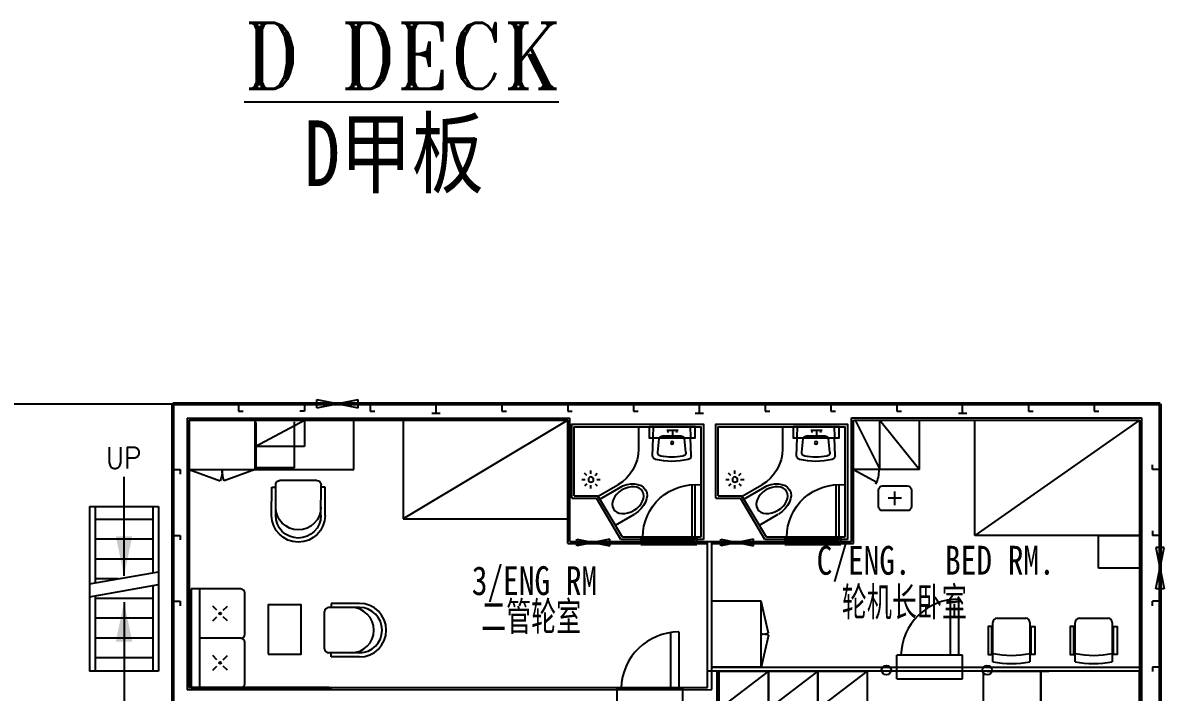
# Model space of a CAD drawing. Header units: millimetres. Extents: x -1838618 to -1600818, y -1770412 to -1553248.
# Drawn here: x -1664311 to -1650438, y -1679451 to -1671317 of the extents above; entities that cross this region are included whole.
import ezdxf
from ezdxf.enums import TextEntityAlignment as Align

# ---------------------------------------------------------------- set-up
doc = ezdxf.new("R2010")
doc.units = ezdxf.units.MM
doc.header["$LTSCALE"] = 100
for name, pattern in [('ACAD_ISO04W100', [30, 24, -3, 0, -3]), ('CENTER2', [28.575, 19.05, -3.175, 3.175, -3.175]), ('DASHEDSS', [0.175, 0.125, -0.05]), ('HIDDEN', [9.525, 6.35, -3.175])]:
    doc.linetypes.add(name, pattern=pattern)
for name, color, linetype in [('FUN', 3, 'Continuous'), ('Furniture', 3, 'Continuous'), ('LIN', 132, 'Continuous'), ('TOITOR', 6, 'Continuous'), ('图层2', 2, 'Continuous')]:
    doc.layers.add(name, color=color, linetype=linetype)
doc.styles.add('HZ', font='romans.shx', dxfattribs={"width": 0.8, "height": 4, "bigfont": 'hzdx.shx'})
doc.styles.add('ROMANS4', font='romans.shx', dxfattribs={"width": 0.8, "height": 400, "bigfont": 'hzdx.shx'})
doc.styles.add('ROMANT', font='', dxfattribs={"width": 0.8})
doc.styles.add('ROMANT8', font='romant.shx', dxfattribs={"width": 0.9, "height": 800, "bigfont": 'hmdxfs.shx'})
doc.styles.get('ROMANT').set_extended_font_data('SimSun')

# ---------------------------------------------------------------- blocks, each defined once
blk = doc.blocks.new('ti1')
at = {"color": 2}
for p, q in [((2178241, 239577), (2178241, 240777)), ((2177821, 240417), (2177821, 238417)), ((2177821, 240417), (2178661, 240417)), ((2177891, 240417), (2177891, 239490)), ((2178591, 240417), (2178591, 239613)), ((2178661, 240417), (2178661, 238417)), ((2178591, 240259), (2177891, 240259)), ((2178591, 240019), (2177891, 240019)), ((2178591, 239779), (2177891, 239779)), ((2177821, 239478), (2178661, 239625)), ((2177821, 239320), (2178661, 239468)), ((2178170, 239539), (2177891, 239539)), ((2178591, 239456), (2178591, 238417)), ((2177891, 239332), (2177891, 238417)), ((2178591, 239299), (2177891, 239299)), ((2178241, 239257), (2178241, 238057)), ((2178591, 239059), (2177891, 239059)), ((2178591, 238819), (2177891, 238819)), ((2178591, 238579), (2177891, 238579)), ((2178661, 238417), (2177821, 238417))]:
    blk.add_line(p, q, dxfattribs=at)
for points in [[(2178141, 240057), (2178341, 240057), (2178241, 239577)], [(2178141, 238777), (2178341, 238777), (2178241, 239257)]]:
    blk.add_solid(points, dxfattribs=at)
blk = doc.blocks.new('D DECK')
at = {"color": 6}
for p, q in [((-15200, 9600, 1770), (0, 9600, 1770)), ((-15200, 4800, 1770), (-15200, 9600, 1770)), ((0, 9600, 1770), (0, -9600, 1770)), ((-12000, 4800, 1770), (-15200, 4800, 1770)), ((-12000, -4800, 1770), (-12000, 4800, 1770)), ((-12000, -4800, 1770), (-15200, -4800, 1770)), ((-15200, -4800, 1770), (-15200, -9600, 1770)), ((-15200, -9600, 1770), (0, -9600, 1770))]:
    blk.add_line(p, q, dxfattribs=at)
at = {"color": 6, "lineweight": 50}
for p, q in [((-12000, 6000, 1180), (-12000, 9600, 1180)), ((-12000, 9600, 1180), (0, 9600, 1180)), ((0, 9600, 1180), (0, -9600, 1180)), ((-12000, 4800, 1180), (-12000, 6000, 1180)), ((-12000, -4800, 1180), (-12000, 4800, 1180)), ((-12000, -9600, 1180), (-12000, -6000, 1180)), ((-12000, -9600, 1180), (0, -9600, 1180))]:
    blk.add_line(p, q, dxfattribs=at)
at = {"color": 2}
blk.add_line((0, 0, 1180), (0, 125, 1180), dxfattribs=at)
at = {"layer": '图层2', "color": 2}
blk.add_line((0, 0, 1180), (0, 125, 1180), dxfattribs=at)
blk.add_line((0, 0, 1180), (0, 125, 1180), dxfattribs=at)
blk = doc.blocks.new('A$C23222943')
at = {"layer": 'FUN', "color": 2, "linetype": 'Continuous'}
for p, q in [((23, 509), (500, 509)), ((550, 459), (550, 109)), ((500, 59), (23, 59))]:
    blk.add_line(p, q, dxfattribs=at)
for points in [[(111, 524), (452, 524), (452, 569), (111, 569)], [(111, 44), (452, 44), (452, 0), (111, 0)]]:
    blk.add_lwpolyline(points, close=True, dxfattribs=at)
for centre, radius, start, end in [((1139, 286), 1139, 168.5802, 191.5032), ((1226, 285), 1126, 168.5127, 191.5706), ((500, 459), 50, 0.0468, 90.0468), ((500, 109), 50, 270.0468, 0.0468)]:
    blk.add_arc(centre, radius, start, end, dxfattribs=at)
blk = doc.blocks.new('ST.')
at = {"color": 2, "ltscale": 10}
for p, q in [((-151, 150), (-151, -150)), ((99, 200), (-101, 200)), ((149, -150), (149, 150)), ((-101, -200), (49, -200)), ((49, -200), (99, -200))]:
    blk.add_line(p, q, dxfattribs=at)
at = {"color": 2, "linetype": 'CENTER2', "ltscale": 5}
for p, q in [((-85, 0), (83, 0)), ((-1, 81), (-1, -81))]:
    blk.add_line(p, q, dxfattribs=at)
at = {"color": 2, "ltscale": 10}
for centre, start, end in [((-101, 150), 90, 180), ((99, 150), 0, 90), ((-101, -150), 180, 270), ((99, -150), 270, 0)]:
    blk.add_arc(centre, 50, start, end, dxfattribs=at)
blk = doc.blocks.new('N.T.')
at = {"color": 2}
for p, q in [((0, 0), (0, -400)), ((500, 0), (0, 0)), ((500, -400), (500, 0)), ((0, -400), (500, -400))]:
    blk.add_line(p, q, dxfattribs=at)
blk = doc.blocks.new('A$C491949C4')
at = {"color": 240, "linetype": 'ByBlock'}
for p, q in [((982, 384), (989, 166)), ((1045, 339), (1062, 179)), ((1387, 339), (1370, 179)), ((1450, 384), (1443, 166)), ((989, 151), (993, 32)), ((1105, 140), (1327, 140)), ((1223, 73), (1223, 177)), ((1439, 32), (1443, 151)), ((1156, 73), (1291, 73)), ((1169, 73), (1169, 99)), ((1274, 73), (1274, 99))]:
    blk.add_line(p, q, dxfattribs=at)
blk.add_lwpolyline([(940, 30), (940, 166), (1500, 166), (1500, 30)], close=True, dxfattribs=at)
blk.add_circle((1218, 225), 16.4, dxfattribs=at)
for centre, radius, start, end in [((1026, 385), 44, 102.5848, 181.8677), ((1216, -423), 874, 76.7925, 103.2092), ((1406, 385), 44, 358.1323, 77.4168), ((1089, 344), 44, 99.097, 185.8302), ((1216, -390), 789, 80.2286, 99.7732), ((1343, 344), 44, 354.1698, 80.9047), ((1105, 184), 44, 185.8302, 270), ((1327, 184), 44, 270, 354.1698)]:
    blk.add_arc(centre, radius, start, end, dxfattribs=at)
at = {"layer": 'TOITOR', "color": 240, "linetype": 'ByBlock'}
for p, q in [((597, 1400), (300, 900)), ((1600, 1400), (597, 1400)), ((840, 1370), (840, 1460)), ((840, 1460), (1520, 1460)), ((860, 1370), (860, 1410)), ((860, 1410), (1500, 1410)), ((880, 1410), (880, 1460)), ((1480, 1410), (1480, 1460)), ((1500, 1370), (1500, 1410)), ((1520, 1370), (1520, 1460)), ((615, 1370), (317, 869)), ((1570, 1370), (615, 1370)), ((840, 1370), (1520, 1370)), ((1462, 1370), (1462, 734)), ((1500, 1370), (1500, 733)), ((530, 1228), (760, 1091)), ((0, 900), (300, 900)), ((30, 870), (317, 870)), ((319, 873), (559, 735)), ((342, 911), (572, 775)), ((184, 722), (155, 750)), ((233, 782), (233, 742)), ((282, 722), (310, 750)), ((123, 672), (163, 672)), ((184, 623), (155, 594)), ((233, 603), (233, 562)), ((282, 623), (310, 594)), ((302, 672), (343, 672)), ((810, 30), (810, 302))]:
    blk.add_line(p, q, dxfattribs=at)
for points in [[(0, 900), (0, 0), (1600, 0), (1600, 1400)], [(30, 870), (30, 30), (1570, 30), (1570, 1370)]]:
    blk.add_lwpolyline(points, dxfattribs=at)
blk.add_circle((233, 672), 31.3, dxfattribs=at)
for centre, radius, start, end in [((1500, 1370), 637, 180, 276.309), ((310, 302), 500, 0, 60.1011)]:
    blk.add_arc(centre, radius, start, end, dxfattribs=at)
blk.add_ellipse((683, 922), major_axis=(178, -106), ratio=0.695122, dxfattribs=at)
blk.add_ellipse((666, 933), major_axis=(230, -137), ratio=0.688679, start_param=-1.570796, end_param=1.570796, dxfattribs=at)
blk = doc.blocks.new('A$C27DC17FB')
at = {"layer": 'LIN'}
for p, q in [((0, 400), (82, 0)), ((0, 0), (82, 400)), ((82, 400), (0, 400)), ((82, 0), (0, 0))]:
    blk.add_line(p, q, dxfattribs=at)
blk = doc.blocks.new('A$C6B0C2619')
at = {"layer": 'FUN', "linetype": 'CENTER2', "ltscale": 2}
blk.add_line((0, 0), (460, 600), dxfattribs=at)
at = {"layer": 'FUN'}
blk.add_lwpolyline([(0, 0), (460, 0), (460, 600), (0, 600)], close=True, dxfattribs=at)
blk = doc.blocks.new('WARDROBE(800X600X2100)')
at = {"color": 2}
for p, q in [((0, 0), (800, 0)), ((0, 0), (0, -600)), ((800, 0), (800, -600)), ((800, 0), (800, -500)), ((800, -600), (0, -600)), ((0, -600), (376, -737)), ((0, -600), (0, -600)), ((800, -600), (424, -737))]:
    blk.add_line(p, q, dxfattribs=at)
for centre, start, end in [((0, -600), 339.9575, 0), ((800, -600), 180, 200.0425)]:
    blk.add_arc(centre, 400, start, end, dxfattribs=at)
blk = doc.blocks.new('T.T.1000X600X600')
at = {"layer": 'Furniture'}
blk.add_lwpolyline([(-565, 199), (-165, 199), (-165, -401), (-565, -401)], close=True, dxfattribs=at)
blk = doc.blocks.new('沙发')
at = {"color": 2, "linetype": 'Continuous'}
for p, q in [((100, 325), (-243.791834, 325)), ((-243.791834, 325), (-243.791834, 275)), ((-325, -225), (-325, 225)), ((100, 275), (-275, 275)), ((100, -275), (-275, -275)), ((-243.791834, -325), (-243.791834, -275)), ((100, -325), (-243.791834, -325))]:
    blk.add_line(p, q, dxfattribs=at)
for centre, radius, start, end in [((100, 0), 325, 270, 90), ((-275, 225), 50, 90, 180), ((0, 0), 275, 270, 90), ((100, 0), 275, 270, 90), ((-275, -225), 50, 180, 270)]:
    blk.add_arc(centre, radius, start, end, dxfattribs=at)
blk = doc.blocks.new('book rack(600x320x280)')
at = {"color": 2, "ltscale": 10}
for p, q in [((-600, 0), (-600, -320)), ((0, 0), (-600, 0)), ((-600, 0), (0, -320)), ((0, -320), (0, 0)), ((-600, -320), (0, -320))]:
    blk.add_line(p, q, dxfattribs=at)
blk = doc.blocks.new('DOOR700C NEW')
at = {"color": 2}
for p, q in [((750, 695), (750, 13)), ((650, 688), (650, 13)), ((800, 13), (0, 13)), ((0, -275), (0, 13)), ((800, -275), (800, 13)), ((0, -275), (800, -275))]:
    blk.add_line(p, q, dxfattribs=at)
at = {"color": 2, "lineweight": -3, "ltscale": 5}
blk.add_arc((750, -5), 700, 90, 178.5788, dxfattribs=at)
blk = doc.blocks.new('3沙发')
at = {"color": 2}
for p, q in [((-1200, 600), (-1200, 0)), ((-650, 650), (-1150, 650)), ((-600, 600), (-600, 100)), ((-50, 650), (-550, 650)), ((0, 0), (0, 600)), ((-939, 389), (-989, 439)), ((-811, 439), (-861, 389)), ((-339, 389), (-389, 439)), ((-211, 439), (-261, 389)), ((-939, 311), (-989, 261)), ((-892, 358), (-908, 342)), ((-892, 342), (-908, 358)), ((-811, 261), (-861, 311)), ((-339, 311), (-389, 261)), ((-292, 358), (-308, 342)), ((-292, 342), (-308, 358)), ((-211, 261), (-261, 311)), ((-1200, 100), (0, 100)), ((-1200, 0), (0, 0)), ((0, 100), (0, 100))]:
    blk.add_line(p, q, dxfattribs=at)
for centre in [(-900, 350), (-300, 350)]:
    blk.add_circle(centre, 11.2, dxfattribs=at)
for centre, start, end in [((-1150, 600), 90, 180), ((-650, 600), 0, 90), ((-550, 600), 90, 180), ((-50, 600), 0, 90)]:
    blk.add_arc(centre, 50, start, end, dxfattribs=at)
blk = doc.blocks.new('4FDF')
at = {"color": 4}
for p, q in [((2709165, 654730, 590), (2709165, 654830, 590)), ((2709165, 654830, 590), (2709667, 654730, 590)), ((2709165, 654730, 590), (2709667, 654830, 590)), ((2709165, 654730, 590), (2709165, 654830, 590)), ((2709165, 654830, 590), (2709667, 654730, 590)), ((2709165, 654730, 590), (2709667, 654830, 590)), ((2709165, 654730, 590), (2709165, 654830, 590)), ((2709165, 654830, 590), (2709667, 654730, 590)), ((2709165, 654730, 590), (2709667, 654830, 590)), ((2709667, 654730, 590), (2709667, 654830, 590)), ((2709667, 654730, 590), (2709667, 654830, 590)), ((2709667, 654730, 590), (2709667, 654830, 590)), ((2719366, 653031, 590), (2719466, 652529, 590)), ((2719366, 652529, 590), (2719466, 653031, 590)), ((2719466, 653031, 590), (2719366, 653031, 590)), ((2719366, 653031, 590), (2719466, 652529, 590)), ((2719366, 652529, 590), (2719466, 653031, 590)), ((2719466, 653031, 590), (2719366, 653031, 590)), ((2719366, 653031, 590), (2719466, 652529, 590)), ((2719366, 652529, 590), (2719466, 653031, 590)), ((2719466, 653031, 590), (2719366, 653031, 590)), ((2719466, 652529, 590), (2719366, 652529, 590)), ((2719466, 652529, 590), (2719366, 652529, 590)), ((2719466, 652529, 590), (2719366, 652529, 590))]:
    blk.add_line(p, q, dxfattribs=at)
at = {"color": 6}
for p, q in [((2707416, 654780, 590), (2709165, 654780, 590)), ((2707416, 650130, 590), (2707416, 654780, 590)), ((2707416, 654780, 590), (2709165, 654780, 590)), ((2707416, 650130, 590), (2707416, 654780, 590)), ((2707416, 654780, 590), (2709165, 654780, 590)), ((2707416, 650130, 590), (2707416, 654780, 590)), ((2708216, 654780, 590), (2708216, 654690, 590)), ((2708216, 654780, 590), (2708216, 654690, 590)), ((2708216, 654780, 590), (2708216, 654690, 590)), ((2708216, 654690, 590), (2708272, 654690, 590)), ((2708216, 654690, 590), (2708272, 654690, 590)), ((2708216, 654690, 590), (2708272, 654690, 590)), ((2709016, 654690, 590), (2708960, 654690, 590)), ((2709016, 654690, 590), (2708960, 654690, 590)), ((2709016, 654690, 590), (2708960, 654690, 590)), ((2709016, 654780, 590), (2709016, 654690, 590)), ((2709016, 654780, 590), (2709016, 654690, 590)), ((2709016, 654780, 590), (2709016, 654690, 590)), ((2709667, 654780, 590), (2719416, 654780, 590)), ((2709667, 654780, 590), (2719416, 654780, 590)), ((2709667, 654780, 590), (2719416, 654780, 590)), ((2709816, 654780, 590), (2709816, 654690, 590)), ((2709816, 654780, 590), (2709816, 654690, 590)), ((2709816, 654780, 590), (2709816, 654690, 590)), ((2709816, 654690, 590), (2709872, 654690, 590)), ((2709816, 654690, 590), (2709872, 654690, 590)), ((2709816, 654690, 590), (2709872, 654690, 590)), ((2710616, 654660, 590), (2710616, 654780, 590)), ((2710616, 654660, 590), (2710616, 654780, 590)), ((2710616, 654660, 590), (2710616, 654780, 590)), ((2711416, 654780, 590), (2711416, 654690, 590)), ((2711416, 654780, 590), (2711416, 654690, 590)), ((2711416, 654780, 590), (2711416, 654690, 590)), ((2711416, 654690, 590), (2711472, 654690, 590)), ((2711416, 654690, 590), (2711472, 654690, 590)), ((2711416, 654690, 590), (2711472, 654690, 590)), ((2712216, 654780, 590), (2712216, 654690, 590)), ((2712216, 654780, 590), (2712216, 654690, 590)), ((2712216, 654780, 590), (2712216, 654690, 590)), ((2712216, 654690, 590), (2712272, 654690, 590)), ((2712216, 654690, 590), (2712272, 654690, 590)), ((2712216, 654690, 590), (2712272, 654690, 590)), ((2713016, 654780, 590), (2713016, 654690, 590)), ((2713016, 654780, 590), (2713016, 654690, 590)), ((2713016, 654780, 590), (2713016, 654690, 590)), ((2713016, 654690, 590), (2713072, 654690, 590)), ((2713016, 654690, 590), (2713072, 654690, 590)), ((2713016, 654690, 590), (2713072, 654690, 590)), ((2713816, 654660, 590), (2713816, 654780, 590)), ((2713816, 654660, 590), (2713816, 654780, 590)), ((2713816, 654660, 590), (2713816, 654780, 590)), ((2714616, 654780, 590), (2714616, 654690, 590)), ((2714616, 654780, 590), (2714616, 654690, 590)), ((2714616, 654780, 590), (2714616, 654690, 590)), ((2714616, 654690, 590), (2714672, 654690, 590)), ((2714616, 654690, 590), (2714672, 654690, 590)), ((2714616, 654690, 590), (2714672, 654690, 590)), ((2715416, 654780, 590), (2715416, 654690, 590)), ((2715416, 654780, 590), (2715416, 654690, 590)), ((2715416, 654780, 590), (2715416, 654690, 590)), ((2715416, 654690, 590), (2715472, 654690, 590)), ((2715416, 654690, 590), (2715472, 654690, 590)), ((2715416, 654690, 590), (2715472, 654690, 590)), ((2716216, 654780, 590), (2716216, 654690, 590)), ((2716216, 654780, 590), (2716216, 654690, 590)), ((2716216, 654780, 590), (2716216, 654690, 590)), ((2716216, 654690, 590), (2716272, 654690, 590)), ((2716216, 654690, 590), (2716272, 654690, 590)), ((2716216, 654690, 590), (2716272, 654690, 590)), ((2717016, 654660, 590), (2717016, 654780, 590)), ((2717016, 654660, 590), (2717016, 654780, 590)), ((2717016, 654660, 590), (2717016, 654780, 590)), ((2717816, 654780, 590), (2717816, 654690, 590)), ((2717816, 654780, 590), (2717816, 654690, 590)), ((2717816, 654780, 590), (2717816, 654690, 590)), ((2717816, 654690, 590), (2717872, 654690, 590)), ((2717816, 654690, 590), (2717872, 654690, 590)), ((2717816, 654690, 590), (2717872, 654690, 590)), ((2718616, 654780, 590), (2718616, 654690, 590)), ((2718616, 654780, 590), (2718616, 654690, 590)), ((2718616, 654780, 590), (2718616, 654690, 590)), ((2718616, 654690, 590), (2718672, 654690, 590)), ((2718616, 654690, 590), (2718672, 654690, 590)), ((2718616, 654690, 590), (2718672, 654690, 590)), ((2719416, 654780, 590), (2719416, 652231, 590)), ((2719416, 654780, 590), (2719416, 652231, 590)), ((2719416, 654780, 590), (2719416, 652231, 590)), ((2710666, 654660, 590), (2710566, 654660, 590)), ((2710666, 654660, 590), (2710566, 654660, 590)), ((2710666, 654660, 590), (2710566, 654660, 590)), ((2713866, 654660, 590), (2713766, 654660, 590)), ((2713866, 654660, 590), (2713766, 654660, 590)), ((2713866, 654660, 590), (2713766, 654660, 590)), ((2717066, 654660, 590), (2716966, 654660, 590)), ((2717066, 654660, 590), (2716966, 654660, 590)), ((2717066, 654660, 590), (2716966, 654660, 590)), ((2719326, 653980, 590), (2719326, 654036, 590)), ((2719326, 653980, 590), (2719326, 654036, 590)), ((2719326, 653980, 590), (2719326, 654036, 590)), ((2707416, 653980, 590), (2707506, 653980, 590)), ((2707416, 653980, 590), (2707506, 653980, 590)), ((2707416, 653980, 590), (2707506, 653980, 590)), ((2707506, 653980, 590), (2707506, 653924, 590)), ((2707506, 653980, 590), (2707506, 653924, 590)), ((2707506, 653980, 590), (2707506, 653924, 590)), ((2719416, 653980, 590), (2719326, 653980, 590)), ((2719416, 653980, 590), (2719326, 653980, 590)), ((2719416, 653980, 590), (2719326, 653980, 590)), ((2707416, 653180, 590), (2707506, 653180, 590)), ((2707416, 653180, 590), (2707506, 653180, 590)), ((2707416, 653180, 590), (2707506, 653180, 590)), ((2707506, 653180, 590), (2707506, 653124, 590)), ((2707506, 653180, 590), (2707506, 653124, 590)), ((2707506, 653180, 590), (2707506, 653124, 590)), ((2719326, 653236, 590), (2719326, 653180, 590)), ((2719326, 653236, 590), (2719326, 653180, 590)), ((2719326, 653236, 590), (2719326, 653180, 590)), ((2719416, 653180, 590), (2719326, 653180, 590)), ((2719416, 653180, 590), (2719326, 653180, 590)), ((2719416, 653180, 590), (2719326, 653180, 590)), ((2719416, 652529, 590), (2719416, 648380, 590)), ((2719416, 652529, 590), (2719416, 648380, 590)), ((2719416, 652529, 590), (2719416, 648380, 590)), ((2707416, 652380, 590), (2707506, 652380, 590)), ((2707416, 652380, 590), (2707506, 652380, 590)), ((2707416, 652380, 590), (2707506, 652380, 590)), ((2707506, 652380, 590), (2707506, 652324, 590)), ((2707506, 652380, 590), (2707506, 652324, 590)), ((2707506, 652380, 590), (2707506, 652324, 590)), ((2719326, 652325, 590), (2719326, 652381, 590)), ((2719326, 652325, 590), (2719326, 652381, 590)), ((2719326, 652325, 590), (2719326, 652381, 590)), ((2719416, 652380, 590), (2719326, 652380, 590)), ((2719416, 652380, 590), (2719326, 652380, 590)), ((2719416, 652380, 590), (2719326, 652380, 590)), ((2719416, 651580, 590), (2719326, 651580, 590)), ((2719326, 651580, 590), (2719326, 651524, 590)), ((2719416, 651580, 590), (2719326, 651580, 590)), ((2719326, 651580, 590), (2719326, 651524, 590)), ((2719416, 651580, 590), (2719326, 651580, 590)), ((2719326, 651580, 590), (2719326, 651524, 590))]:
    blk.add_line(p, q, dxfattribs=at)
at = {"color": 2}
for p, q in [((2707591, 654605, 590), (2707591, 651304, 590)), ((2707591, 654605, 590), (2712241, 654605, 590)), ((2707591, 654605, 590), (2707591, 651304, 590)), ((2707591, 654605, 590), (2712241, 654605, 590)), ((2707591, 654605, 590), (2707591, 651304, 590)), ((2707591, 654605, 590), (2712241, 654605, 590)), ((2707616, 654580, 590), (2712216, 654580, 590)), ((2707616, 654580, 590), (2707616, 651330, 590)), ((2707616, 654580, 590), (2707616, 651330, 590)), ((2707616, 654580, 590), (2712216, 654580, 590)), ((2707616, 654580, 590), (2707616, 651330, 590)), ((2707616, 654580, 590), (2707616, 651330, 590)), ((2707616, 654580, 590), (2712216, 654580, 590)), ((2707616, 654580, 590), (2707616, 651330, 590)), ((2707616, 654580, 590), (2707616, 651330, 590)), ((2708416, 653980, 590), (2708416, 654580, 590)), ((2708416, 653980, 590), (2708416, 654580, 590)), ((2708416, 653980, 590), (2708416, 654580, 590)), ((2709616, 653980, 590), (2709616, 654593, 590)), ((2709616, 653980, 590), (2709616, 654593, 590)), ((2709616, 653980, 590), (2709616, 654593, 590)), ((2710216, 654580, 590), (2710216, 653380, 590)), ((2710216, 654580, 590), (2710216, 653380, 590)), ((2710216, 654580, 590), (2710216, 653380, 590)), ((2715666, 654610, 590), (2719191, 654610, 590)), ((2715666, 654610, 590), (2719191, 654610, 590)), ((2715666, 654610, 590), (2719191, 654610, 590)), ((2715691, 654580, 590), (2719166, 654580, 590)), ((2715691, 654580, 590), (2719166, 654580, 590)), ((2715691, 654580, 590), (2719166, 654580, 590)), ((2719166, 654580, 590), (2719166, 635780, 590)), ((2719166, 654580, 590), (2719166, 635780, 590)), ((2719166, 654580, 590), (2719166, 635780, 590)), ((2719191, 654610, 590), (2719191, 635755, 590)), ((2719191, 654610, 590), (2719191, 635755, 590)), ((2719191, 654610, 590), (2719191, 635755, 590)), ((2708416, 653980, 590), (2709616, 653980, 590)), ((2708416, 653980, 590), (2709616, 653980, 590)), ((2708416, 653980, 590), (2709616, 653980, 590)), ((2710216, 653380, 590), (2712216, 653380, 590)), ((2710216, 653380, 590), (2712216, 653380, 590)), ((2710216, 653380, 590), (2712216, 653380, 590)), ((2713916, 651330, 590), (2713916, 653105, 590)), ((2713916, 651330, 590), (2713916, 653105, 590)), ((2713916, 651330, 590), (2713916, 653105, 590)), ((2714566, 652380, 590), (2713966, 652380, 590)), ((2714566, 652380, 590), (2713966, 652380, 590)), ((2714566, 652380, 590), (2713966, 652380, 590)), ((2707616, 651930, 590), (2707616, 651330, 590)), ((2707616, 651930, 590), (2707616, 651330, 590)), ((2707616, 651930, 590), (2707616, 651330, 590)), ((2714031, 646455, 590), (2714031, 651530, 590)), ((2714031, 646455, 590), (2714031, 651530, 590)), ((2714031, 646455, 590), (2714031, 651530, 590)), ((2714056, 646880, 590), (2714056, 651530, 590)), ((2714056, 646880, 590), (2714056, 651530, 590)), ((2714056, 646880, 590), (2714056, 651530, 590)), ((2709347, 651304, 590), (2707591, 651304, 590)), ((2709347, 651304, 590), (2707591, 651304, 590)), ((2709347, 651304, 590), (2707591, 651304, 590)), ((2709316, 651330, 590), (2707616, 651330, 590)), ((2708216, 651330, 590), (2707616, 651330, 590)), ((2709316, 651330, 590), (2707616, 651330, 590)), ((2708216, 651330, 590), (2707616, 651330, 590)), ((2709316, 651330, 590), (2707616, 651330, 590)), ((2708216, 651330, 590), (2707616, 651330, 590)), ((2707641, 651330, 590), (2713746, 651330, 590)), ((2707641, 651330, 590), (2713746, 651330, 590)), ((2707641, 651330, 590), (2713746, 651330, 590)), ((2707642, 651304, 590), (2713966, 651305, 590)), ((2707642, 651304, 590), (2713966, 651305, 590)), ((2707642, 651304, 590), (2713966, 651305, 590))]:
    blk.add_line(p, q, dxfattribs=at)
at = {"color": 2, "linetype": 'DASHEDSS', "ltscale": 200}
for p, q in [((2708431, 653999, 590), (2708431, 654552, 590)), ((2708431, 653999, 590), (2708431, 654552, 590)), ((2708431, 653999, 590), (2708431, 654552, 590)), ((2708896, 654000, 590), (2708896, 654560, 590)), ((2708896, 654000, 590), (2708896, 654560, 590)), ((2708896, 654000, 590), (2708896, 654560, 590)), ((2708896, 654000, 590), (2708431, 653999, 590)), ((2708896, 654000, 590), (2708431, 653999, 590)), ((2708896, 654000, 590), (2708431, 653999, 590))]:
    blk.add_line(p, q, dxfattribs=at)
at = {"color": 1, "linetype": 'ACAD_ISO04W100', "ltscale": 10}
blk.add_line((2712216, 654580, 590), (2710216, 653380, 590), dxfattribs=at)
blk.add_line((2712216, 654580, 590), (2710216, 653380, 590), dxfattribs=at)
blk.add_line((2712216, 654580, 590), (2710216, 653380, 590), dxfattribs=at)
at = {"color": 2, "linetype": 'DASHEDSS', "ltscale": 300}
for p, q in [((2715666, 653980, 590), (2715666, 654610, 590)), ((2715666, 653980, 590), (2715666, 654610, 590)), ((2715666, 653980, 590), (2715666, 654610, 590)), ((2715711, 654580, 590), (2716011, 653980, 590)), ((2715711, 654580, 590), (2716011, 653980, 590)), ((2715711, 654580, 590), (2716011, 653980, 590)), ((2715711, 654580, 590), (2716011, 653980, 590)), ((2715711, 654580, 590), (2716011, 653980, 590)), ((2715711, 654580, 590), (2716011, 653980, 590)), ((2716011, 653980, 590), (2716011, 654580, 590)), ((2716011, 654580, 590), (2716491, 653980, 590)), ((2716011, 653980, 590), (2716011, 654580, 590)), ((2716011, 654580, 590), (2716491, 653980, 590)), ((2716011, 653980, 590), (2716011, 654580, 590)), ((2716011, 654580, 590), (2716491, 653980, 590)), ((2716011, 653980, 590), (2716011, 654580, 590)), ((2716011, 654580, 590), (2716491, 653980, 590)), ((2716011, 653980, 590), (2716011, 654580, 590)), ((2716011, 654580, 590), (2716491, 653980, 590)), ((2716011, 653980, 590), (2716011, 654580, 590)), ((2716011, 654580, 590), (2716491, 653980, 590)), ((2716491, 653980, 590), (2716491, 654580, 590)), ((2716491, 653980, 590), (2716491, 654580, 590)), ((2716491, 653980, 590), (2716491, 654580, 590))]:
    blk.add_line(p, q, dxfattribs=at)
at = {"color": 2, "ltscale": 10}
for p, q in [((2717166, 654580, 590), (2719166, 654580, 590)), ((2717166, 653180, 590), (2717166, 654580, 590)), ((2717166, 654580, 590), (2719166, 654580, 590)), ((2717166, 653180, 590), (2717166, 654580, 590)), ((2717166, 654580, 590), (2719166, 654580, 590)), ((2717166, 653180, 590), (2717166, 654580, 590)), ((2719166, 654580, 590), (2719166, 653180, 590)), ((2719166, 654580, 590), (2719166, 653180, 590)), ((2719166, 654580, 590), (2719166, 653180, 590)), ((2716491, 653980, 590), (2715691, 653980, 590)), ((2716491, 653980, 590), (2715691, 653980, 590)), ((2715691, 653980, 590), (2715972, 653827, 590)), ((2716491, 653980, 590), (2715691, 653980, 590)), ((2716491, 653980, 590), (2715691, 653980, 590)), ((2715691, 653980, 590), (2715972, 653827, 590)), ((2716491, 653980, 590), (2715691, 653980, 590)), ((2716491, 653980, 590), (2715691, 653980, 590)), ((2715691, 653980, 590), (2715972, 653827, 590)), ((2719166, 653180, 590), (2717166, 653180, 590)), ((2719166, 653180, 590), (2717166, 653180, 590)), ((2719166, 653180, 590), (2717166, 653180, 590)), ((2713966, 651305, 590), (2713966, 653105, 590)), ((2713966, 651305, 590), (2713966, 653105, 590)), ((2713966, 651305, 590), (2713966, 653105, 590)), ((2713966, 651305, 590), (2713966, 653080, 590)), ((2713966, 651305, 590), (2713966, 653080, 590)), ((2713966, 651305, 590), (2713966, 653080, 590)), ((2719166, 651530, 590), (2713916, 651530, 590)), ((2719166, 651530, 590), (2713916, 651530, 590)), ((2719166, 651530, 590), (2713916, 651530, 590)), ((2713966, 651580, 590), (2719166, 651580, 590)), ((2714566, 651580, 590), (2713966, 651580, 590)), ((2713966, 651580, 590), (2719166, 651580, 590)), ((2714566, 651580, 590), (2713966, 651580, 590)), ((2713966, 651580, 590), (2719166, 651580, 590)), ((2714566, 651580, 590), (2713966, 651580, 590)), ((2719166, 651530, 590), (2718566, 651530, 590)), ((2719166, 651530, 590), (2718566, 651530, 590)), ((2719166, 651530, 590), (2718566, 651530, 590)), ((2712286, 651330, 590), (2713916, 651330, 590)), ((2712286, 651330, 590), (2713916, 651330, 590)), ((2712286, 651330, 590), (2713916, 651330, 590))]:
    blk.add_line(p, q, dxfattribs=at)
at = {"color": 1, "linetype": 'CENTER2', "ltscale": 10}
blk.add_line((2719166, 654580, 590), (2717166, 653180, 590), dxfattribs=at)
blk.add_line((2719166, 654580, 590), (2717166, 653180, 590), dxfattribs=at)
blk.add_line((2719166, 654580, 590), (2717166, 653180, 590), dxfattribs=at)
at = {"color": 2, "linetype": 'ByBlock'}
for p, q in [((2714657, 651992, 590), (2714566, 652380, 590)), ((2714566, 651580, 590), (2714566, 652380, 590)), ((2714657, 651992, 590), (2714566, 652380, 590)), ((2714566, 651580, 590), (2714566, 652380, 590)), ((2714657, 651992, 590), (2714566, 652380, 590)), ((2714566, 651580, 590), (2714566, 652380, 590)), ((2714657, 651992, 590), (2714566, 652380, 590)), ((2714566, 651580, 590), (2714566, 652380, 590)), ((2714657, 651992, 590), (2714566, 652380, 590)), ((2714566, 651580, 590), (2714566, 652380, 590)), ((2714657, 651992, 590), (2714566, 652380, 590)), ((2714566, 651580, 590), (2714566, 652380, 590)), ((2714657, 651968, 590), (2714566, 651580, 590)), ((2714657, 651968, 590), (2714566, 651580, 590)), ((2714657, 651968, 590), (2714566, 651580, 590)), ((2714657, 651968, 590), (2714566, 651580, 590)), ((2714657, 651968, 590), (2714566, 651580, 590)), ((2714657, 651968, 590), (2714566, 651580, 590)), ((2713966, 651580, 590), (2714566, 651580, 590)), ((2713966, 651580, 590), (2714566, 651580, 590)), ((2713966, 651580, 590), (2714566, 651580, 590)), ((2713966, 651580, 590), (2714566, 651580, 590)), ((2713966, 651580, 590), (2714566, 651580, 590)), ((2713966, 651580, 590), (2714566, 651580, 590))]:
    blk.add_line(p, q, dxfattribs=at)
at = {"color": 2, "lineweight": -3, "ltscale": 5}
for p in [(2717316, 651530, 590), (2717316, 651530, 590), (2717316, 651530, 590), (2719166, 651530, 590), (2719166, 651530, 590), (2719166, 651530, 590)]:
    blk.add_line(p, (2718066, 651530, 590), dxfattribs=at)
for centre in [(2716089, 651543, 590), (2716089, 651543, 590), (2716089, 651543, 590), (2717316, 651543, 590), (2717316, 651543, 590), (2717316, 651543, 590)]:
    blk.add_circle(centre, 57)
at = {"color": 2, "ltscale": 10}
blk.add_arc((2715670, 653959, 590), 330, 331.7287, 3.5518, dxfattribs=at)
blk.add_arc((2715670, 653959, 590), 330, 331.7287, 3.5518, dxfattribs=at)
blk.add_arc((2715670, 653959, 590), 330, 331.7287, 3.5518, dxfattribs=at)
at = {"color": 2, "linetype": 'ByBlock'}
blk.add_arc((2714566, 651629, 590), 351, 75, 90, dxfattribs=at)
blk.add_arc((2714566, 651629, 590), 351, 75, 90, dxfattribs=at)
blk.add_arc((2714566, 651629, 590), 351, 75, 90, dxfattribs=at)
blk.add_ellipse((2714566, 652331, 590), major_axis=(-248, -248), ratio=1, start_param=0.785398, end_param=1.047198, dxfattribs=at)
blk.add_ellipse((2714566, 652331, 590), major_axis=(-248, -248), ratio=1, start_param=0.785398, end_param=1.047198, dxfattribs=at)
blk.add_ellipse((2714566, 652331, 590), major_axis=(-248, -248), ratio=1, start_param=0.785398, end_param=1.047198, dxfattribs=at)
blk.add_ellipse((2714566, 652331, 590), major_axis=(-248, -248), ratio=1, start_param=0.785398, end_param=1.047198, dxfattribs=at)
blk.add_ellipse((2714566, 652331, 590), major_axis=(-248, -248), ratio=1, start_param=0.785398, end_param=1.047198, dxfattribs=at)
blk.add_ellipse((2714566, 652331, 590), major_axis=(-248, -248), ratio=1, start_param=0.785398, end_param=1.047198, dxfattribs=at)
at = {"layer": 'FUN'}
for p, q in [((2717266, 651530, 590), (2717266, 649530, 590)), ((2717966, 651530, 590), (2717266, 651530, 590)), ((2717266, 651530, 590), (2717266, 649530, 590)), ((2717966, 651530, 590), (2717266, 651530, 590)), ((2717266, 651530, 590), (2717266, 649530, 590)), ((2717966, 651530, 590), (2717266, 651530, 590)), ((2717966, 649530, 590), (2717966, 651530, 590)), ((2717966, 649530, 590), (2717966, 651530, 590)), ((2717966, 649530, 590), (2717966, 651530, 590))]:
    blk.add_line(p, q, dxfattribs=at)
at = {"layer": 'FUN', "elevation": 590}
blk.add_lwpolyline([(2717966, 651530), (2717966, 651030), (2719166, 651030), (2719166, 651530)], close=True, dxfattribs=at)
blk.add_lwpolyline([(2717966, 651530), (2717966, 651030), (2719166, 651030), (2719166, 651530)], close=True, dxfattribs=at)
blk.add_lwpolyline([(2717966, 651530), (2717966, 651030), (2719166, 651030), (2719166, 651530)], close=True, dxfattribs=at)
at = {"layer": 'LIN'}
for p, q in [((2712216, 653080, 590), (2712216, 654580, 590)), ((2712216, 653080, 590), (2712216, 654580, 590)), ((2712216, 653080, 590), (2712216, 654580, 590)), ((2712241, 653105, 590), (2712241, 654605, 590)), ((2712241, 653105, 590), (2712241, 654605, 590)), ((2712241, 653105, 590), (2712241, 654605, 590)), ((2715666, 653105, 590), (2715666, 654580, 590)), ((2715666, 653105, 590), (2715666, 654580, 590)), ((2715666, 653105, 590), (2715666, 654580, 590)), ((2715691, 653080, 590), (2715691, 654580, 590)), ((2715691, 653080, 590), (2715691, 654580, 590)), ((2715691, 653080, 590), (2715691, 654580, 590)), ((2712216, 653080, 590), (2713916, 653080, 590)), ((2712216, 653080, 590), (2713916, 653080, 590)), ((2712216, 653080, 590), (2713916, 653080, 590)), ((2712241, 653105, 590), (2713966, 653105, 590)), ((2712241, 653105, 590), (2713966, 653105, 590)), ((2712241, 653105, 590), (2713966, 653105, 590)), ((2713966, 653105, 590), (2715666, 653105, 590)), ((2713966, 653105, 590), (2715666, 653105, 590)), ((2713966, 653105, 590), (2715666, 653105, 590)), ((2713966, 653080, 590), (2715691, 653080, 590)), ((2713966, 653080, 590), (2715691, 653080, 590)), ((2713966, 653080, 590), (2715691, 653080, 590))]:
    blk.add_line(p, q, dxfattribs=at)
at = {"color": 2, "xscale": -1}
blk.add_blockref('WARDROBE(800X600X2100)', (2708416, 654580, 590), dxfattribs=at)
blk.add_blockref('WARDROBE(800X600X2100)', (2708416, 654580, 590), dxfattribs=at)
blk.add_blockref('WARDROBE(800X600X2100)', (2708416, 654580, 590), dxfattribs=at)
at = {"color": 2, "ltscale": 10, "xscale": -1}
for name, p, rotation in [('book rack(600x320x280)', (2709016, 654260, 590), 180), ('book rack(600x320x280)', (2709016, 654260, 590), 180), ('book rack(600x320x280)', (2709016, 654260, 590), 180), ('沙发', (2708942, 653522, 590), 89.87873454313575), ('沙发', (2708942, 653522, 590), 89.87873454313575), ('沙发', (2708942, 653522, 590), 89.87873454313575), ('沙发', (2708942, 653522, 590), 89.87873454313575), ('沙发', (2708942, 653522, 590), 89.87873454313575), ('沙发', (2708942, 653522, 590), 89.87873454313575), ('N.T.', (2718666, 652780, 590), 180), ('N.T.', (2718666, 652780, 590), 180), ('N.T.', (2718666, 652780, 590), 180)]:
    blk.add_blockref(name, p, dxfattribs=dict(at, rotation=rotation))
at = {"color": 2, "xscale": -1}
for name, p, rotation in [('ST.', (2716194, 653631, 590), 270), ('ST.', (2716194, 653631, 590), 270), ('ST.', (2716194, 653631, 590), 270), ('T.T.1000X600X600', (2709141, 651934, 590), 180), ('T.T.1000X600X600', (2709141, 651934, 590), 180), ('T.T.1000X600X600', (2709141, 651934, 590), 180)]:
    blk.add_blockref(name, p, dxfattribs=dict(at, rotation=rotation))
at = {"color": 2, "rotation": 270}
blk.add_blockref('3沙发', (2707641, 651330, 590), dxfattribs=at)
blk.add_blockref('3沙发', (2707641, 651330, 590), dxfattribs=at)
blk.add_blockref('3沙发', (2707641, 651330, 590), dxfattribs=at)
at = {"color": 2, "ltscale": 10}
for name, p in [('沙发', (2709585, 652028, 590)), ('沙发', (2709585, 652028, 590)), ('沙发', (2709585, 652028, 590)), ('DOOR700C NEW', (2716216, 651711, 590)), ('DOOR700C NEW', (2716216, 651711, 590)), ('DOOR700C NEW', (2716216, 651711, 590)), ('DOOR700C NEW', (2712816, 651311, 590)), ('DOOR700C NEW', (2712816, 651311, 590)), ('DOOR700C NEW', (2712816, 651311, 590))]:
    blk.add_blockref(name, p, dxfattribs=at)
at = {"color": 2, "linetype": 'ByBlock', "rotation": 90}
for p in [(2717894, 651622, 590), (2717894, 651622, 590), (2717894, 651622, 590), (2718894, 651622, 590), (2718894, 651622, 590), (2718894, 651622, 590)]:
    blk.add_blockref('A$C23222943', p, dxfattribs=at)
at = {"layer": 'FUN', "linetype": 'HIDDEN', "ltscale": 3, "xscale": -1, "rotation": 90}
for p in [(2714656, 651530, 590), (2714656, 651530, 590), (2714656, 651530, 590), (2715256, 651530, 590), (2715256, 651530, 590), (2715256, 651530, 590), (2715856, 651530, 590), (2715856, 651530, 590), (2715856, 651530, 590)]:
    blk.add_blockref('A$C6B0C2619', p, dxfattribs=at)
at = {"layer": 'LIN', "rotation": 270}
for p in [(2712326, 653133, 590), (2712326, 653133, 590), (2712326, 653133, 590), (2714076, 653133, 590), (2714076, 653133, 590), (2714076, 653133, 590)]:
    blk.add_blockref('A$C27DC17FB', p, dxfattribs=at)
at = {"layer": 'TOITOR', "xscale": -1, "rotation": 180}
for p in [(2712266, 654530, 590), (2712266, 654530, 590), (2712266, 654530, 590), (2714016, 654530, 590), (2714016, 654530, 590), (2714016, 654530, 590)]:
    blk.add_blockref('A$C491949C4', p, dxfattribs=at)
at = {"color": 2, "width": 0.8}
for s, height, style, p in [('C/ENG.', 350, 'ROMANT', (2715813, 652848, 590)), ('C/ENG.', 350, 'ROMANT', (2715813, 652848, 590)), ('C/ENG.', 350, 'ROMANT', (2715813, 652848, 590)), ('BED RM.', 350, 'ROMANT', (2717469, 652875, 590)), ('BED RM.', 350, 'ROMANT', (2717469, 652875, 590)), ('BED RM.', 350, 'ROMANT', (2717469, 652875, 590)), ('3/ENG RM', 350, 'ROMANT', (2711812, 652601, 590)), ('3/ENG RM', 350, 'ROMANT', (2711812, 652601, 590)), ('3/ENG RM', 350, 'ROMANT', (2711812, 652601, 590)), ('轮机长卧室', 400, 'HZ', (2716308, 652381, 590)), ('轮机长卧室', 400, 'HZ', (2716308, 652381, 590)), ('轮机长卧室', 400, 'HZ', (2716308, 652381, 590)), ('二管轮室', 400, 'HZ', (2711772, 652204, 590)), ('二管轮室', 400, 'HZ', (2711772, 652204, 590)), ('二管轮室', 400, 'HZ', (2711772, 652204, 590))]:
    blk.add_text(s, height=height, dxfattribs=dict(at, style=style)).set_placement(p, align=Align.MIDDLE)

msp = doc.modelspace()

# ---------------------------------------------------------------- block references
at = {"color": 7}
msp.add_blockref('D DECK', (-1650487.9, -1685545.7, -1180), dxfattribs=at)
for name, p in [('4FDF', (-4369904, -2330725.3, -1180)), ('ti1', (-3841321.9, -1917612.5))]:
    msp.add_blockref(name, p)

# ---------------------------------------------------------------- texts
at = {"color": 4, "style": 'ROMANT8', "width": 0.9}
msp.add_text('%%uD DECK', height=800, dxfattribs=at).set_placement((-1659708.4, -1672117.5), align=Align.CENTER)
at = {"color": 4, "style": 'ROMANT', "width": 0.8}
msp.add_text('D甲板', height=800, dxfattribs=at).set_placement((-1660891.8, -1673301.7))
at = {"color": 2, "style": 'ROMANS4', "width": 0.9}
msp.add_text('UP', height=259.2, dxfattribs=at).set_placement((-1663086.4, -1676602.6), align=Align.MIDDLE)

doc.saveas('drawing.dxf')
